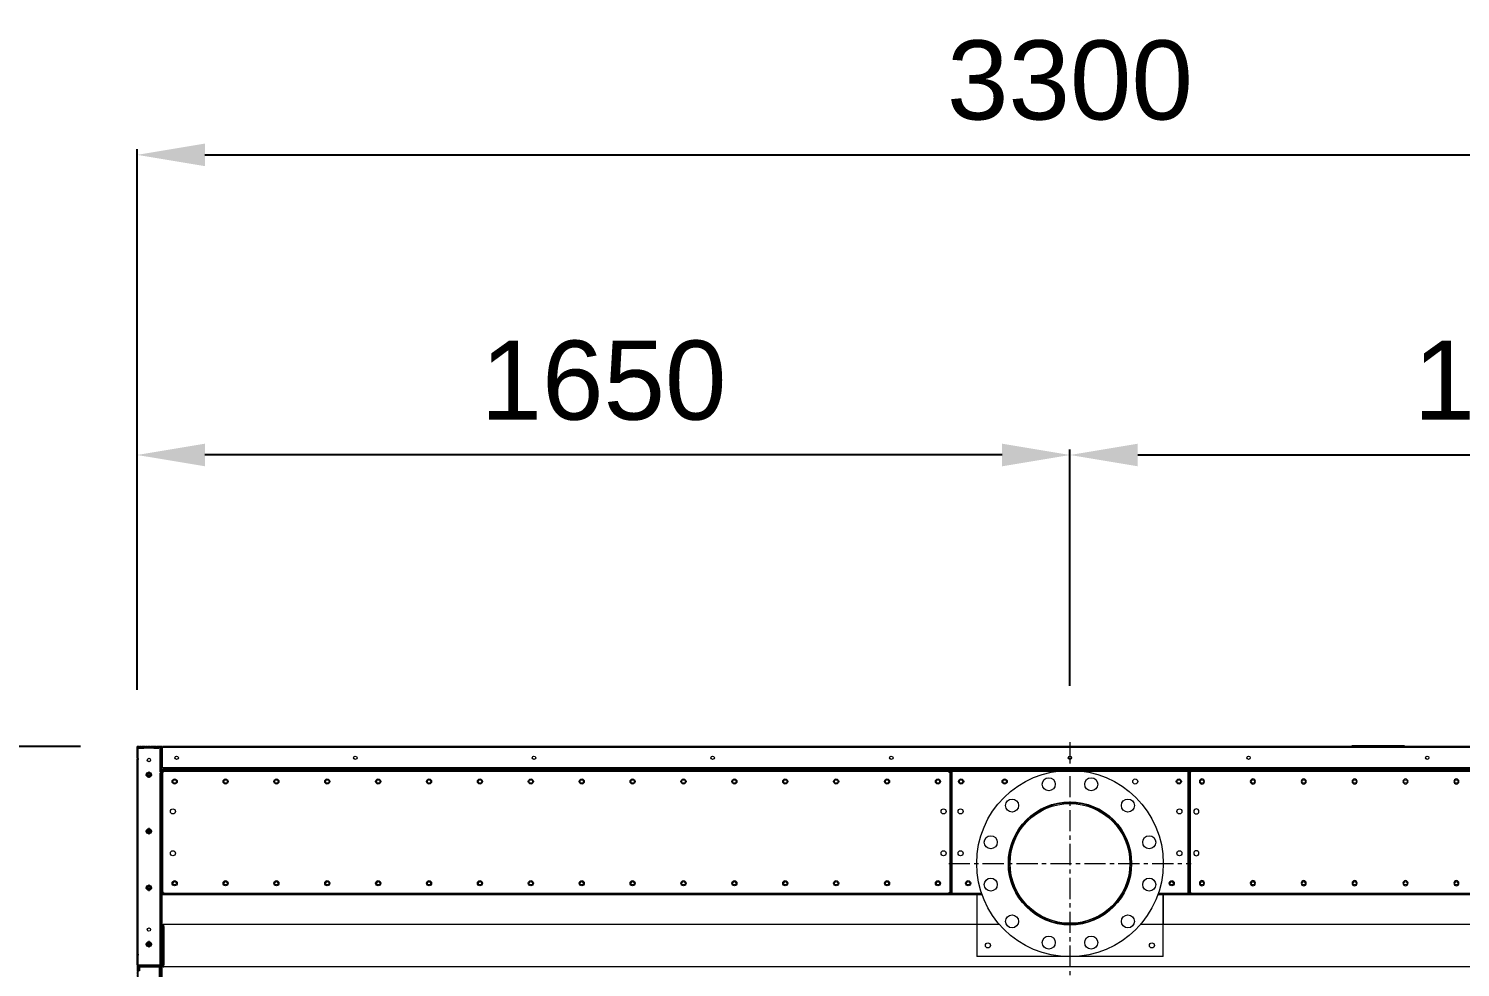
# Model space of a CAD drawing. Header units: millimetres. Extents: x -17070 to 37126, y -291348 to 36053.
# Drawn here: x 10511 to 13043, y 25649 to 27310 of the extents above; entities that cross this region are included whole.
import ezdxf

# ---------------------------------------------------------------- set-up
doc = ezdxf.new("R2010")
doc.units = ezdxf.units.MM
for name, pattern in [('CENTER', [2, 1.25, -0.25, 0.25, -0.25]), ('HIDDEN', [0.375, 0.25, -0.125]), ('HIDDENX2', [0.75, 0.5, -0.25])]:
    doc.linetypes.add(name, pattern=pattern)
doc.layers.add('center', color=1, linetype='CENTER')
doc.layers.add('HIDD', color=2, linetype='HIDDENX2')
doc.styles.get("Standard").update_dxf_attribs({"font": 'arial.ttf'})
doc.dimstyles.new('1.40', dxfattribs={"dimscale": 20, "dimtxt": 1.5, "dimasz": 1, "dimexe": 0.5, "dimexo": 0.5, "dimgap": 0.5, "dimtad": 1, "dimdec": 0, "dimzin": 0, "dimdsep": 46, "dimtxsty": 'Standard', "dimcen": 0, "dimclrd": 2, "dimclre": 2, "dimclrt": 3, "dimadec": 0, "dimazin": 0, "dimtfac": 1, "dimtdec": 0, "dimtmove": 0, "dimatfit": 0, "dimfxl": 1, "dimtolj": 1, "dimtzin": 0, "dimlwd": -1, "dimlwe": -1, "dimarcsym": 0})

# ---------------------------------------------------------------- blocks, each defined once
blk = doc.blocks.new('*D830')
at = {"color": 2, "transparency": 16777216}
for p, q in [((10703, 26140.1), (10703, 26565.9)), ((12353, 26147.6), (12353, 26565.9)), ((12233, 26555.9), (10823, 26555.9))]:
    blk.add_line(p, q, dxfattribs=at)
for points in [[(10823, 26575.9), (10823, 26535.9), (10703, 26555.9)], [(12233, 26575.9), (12233, 26535.9), (12353, 26555.9)]]:
    blk.add_solid(points, dxfattribs=at)
at = {"layer": 'Defpoints', "color": 0, "transparency": 16777216}
for p in [(10703, 26555.9), (10703, 26040.1), (12353, 26047.6)]:
    blk.add_point(p, dxfattribs=at)
at = {"color": 3, "lineweight": 5, "transparency": 16777216, "insert": (11528, 26687.4), "char_height": 140, "attachment_point": 5}
blk.add_mtext('\\A1;1650', dxfattribs=at)
blk = doc.blocks.new('*D831')
at = {"color": 2, "transparency": 16777216}
for p, q in [((12353, 26147.6), (12353, 26565.9)), ((14003, 26140.1), (14003, 26565.9)), ((12473, 26555.9), (13883, 26555.9))]:
    blk.add_line(p, q, dxfattribs=at)
for points in [[(12473, 26575.9), (12473, 26535.9), (12353, 26555.9)], [(13883, 26575.9), (13883, 26535.9), (14003, 26555.9)]]:
    blk.add_solid(points, dxfattribs=at)
at = {"layer": 'Defpoints', "color": 0, "transparency": 16777216}
for p in [(14003, 26555.9), (12353, 26047.6), (14003, 26040.1)]:
    blk.add_point(p, dxfattribs=at)
at = {"color": 3, "lineweight": 5, "transparency": 16777216, "insert": (13178, 26687.4), "char_height": 140, "attachment_point": 5}
blk.add_mtext('\\A1;1650', dxfattribs=at)
blk = doc.blocks.new('*D832')
at = {"color": 2, "transparency": 16777216}
for p, q in [((10703, 26140.1), (10703, 27097)), ((14003, 26140.1), (14003, 27097)), ((10823, 27087), (13883, 27087))]:
    blk.add_line(p, q, dxfattribs=at)
for points in [[(10823, 27107), (10823, 27067), (10703, 27087)], [(13883, 27107), (13883, 27067), (14003, 27087)]]:
    blk.add_solid(points, dxfattribs=at)
at = {"layer": 'Defpoints', "color": 0, "transparency": 16777216}
for p in [(14003, 27087), (10703, 26040.1), (14003, 26040.1)]:
    blk.add_point(p, dxfattribs=at)
at = {"color": 3, "lineweight": 5, "transparency": 16777216, "insert": (12353, 27218.6), "char_height": 140, "attachment_point": 5}
blk.add_mtext('\\A1;3300', dxfattribs=at)
blk = doc.blocks.new('*D833')
at = {"color": 2, "transparency": 16777216}
for p, q in [((10603, 26040.1), (9759.4, 26040.1)), ((9769.4, 25920.1), (9769.4, 22960.1)), ((10603, 22840.1), (9759.4, 22840.1))]:
    blk.add_line(p, q, dxfattribs=at)
for points in [[(9749.4, 25920.1), (9789.4, 25920.1), (9769.4, 26040.1)], [(9749.4, 22960.1), (9789.4, 22960.1), (9769.4, 22840.1)]]:
    blk.add_solid(points, dxfattribs=at)
at = {"layer": 'Defpoints', "color": 0, "transparency": 16777216}
for p in [(10703, 26040.1), (9769.4, 22840.1), (10703, 22840.1)]:
    blk.add_point(p, dxfattribs=at)
at = {"color": 3, "lineweight": 5, "transparency": 16777216, "insert": (9637.9, 24440.1), "char_height": 140, "attachment_point": 5, "rotation": 90}
blk.add_mtext('\\A1;3200', dxfattribs=at)
blk = doc.blocks.new('A$C35F72EF5')
at = {"color": 7, "lineweight": 15}
for p, q in [((0, 3.5), (0, 216.5)), ((2, 216.5), (0, 216.5)), ((3.5, 216.5), (2, 216.5)), ((2, 3.5), (2, 216.5)), ((3.5, 220), (1392.5, 220)), ((3.5, 220), (3.5, 218)), ((3.5, 216.5), (3.5, 218)), ((3.5, 218), (1392.5, 218)), ((1392.5, 218), (1392.5, 220)), ((1392.5, 216.5), (1392.5, 218)), ((1392.5, 216.5), (1394, 216.5)), ((1394, 216.5), (1394, 3.5)), ((1396, 216.5), (1394, 216.5)), ((1396, 216.5), (1396, 3.5)), ((0, 3.5), (2, 3.5)), ((3.5, 3.5), (2, 3.5)), ((3.5, 3.5), (3.5, 2)), ((1392.5, 2), (3.5, 2)), ((3.5, 2), (3.5, 0)), ((1392.5, 3.5), (1394, 3.5)), ((1392.5, 3.5), (1392.5, 2)), ((1392.5, 0), (1392.5, 2)), ((1394, 3.5), (1396, 3.5)), ((1392.5, 0), (3.5, 0))]:
    blk.add_line(p, q, dxfattribs=at)
for centre in [(23, 200), (113, 200), (203, 200), (293, 200), (383, 200), (473, 200), (563, 200), (653, 200), (743, 200), (743, 200), (833, 200), (923, 200), (1013, 200), (1103, 200), (1193, 200), (1283, 200), (1373, 200), (20, 147), (1383, 147), (20, 73), (1383, 73), (23, 20), (113, 20), (203, 20), (293, 20), (383, 20), (473, 20), (563, 20), (653, 20), (743, 20), (743, 20), (833, 20), (923, 20), (1013, 20), (1103, 20), (1193, 20), (1283, 20), (1373, 20)]:
    blk.add_circle(centre, 4.5, dxfattribs=at)
blk = doc.blocks.new('A$C4CFF21FF')
at = {"color": 7, "lineweight": 13}
for centre, radius in [((165, 165), 165), ((127.5, 305.1), 11.5), ((202.5, 305.1), 11.5), ((62.5, 267.5), 11.5), ((267.5, 267.5), 11.5), ((165, 165), 108), ((165, 165), 108), ((165, 165), 106), ((24.9, 202.5), 11.5), ((305.1, 202.5), 11.5), ((24.9, 127.5), 11.5), ((305.1, 127.5), 11.5), ((62.5, 62.5), 11.5), ((267.5, 62.5), 11.5), ((127.5, 24.9), 11.5), ((202.5, 24.9), 11.5)]:
    blk.add_circle(centre, radius, dxfattribs=at)
blk = doc.blocks.new('435')
for p, q in [((-131382, 21088.8), (-131342, 21088.8)), ((-131382, 21088.8), (-131382, 21078.8)), ((-131380, 21078.8), (-131382, 21078.8)), ((-131380, 21086.8), (-131344, 21086.8)), ((-131380, 21086.8), (-131380, 21078.8)), ((-131344, 21086.8), (-131344, 21040.8)), ((-131342, 21088.8), (-131342, 21038.8)), ((-131342, 21088.8), (-131342, 21038.8)), ((-131382, 21038.8), (-131382, 21050.8)), ((-131382, 21050.8), (-131380, 21050.8)), ((-131380, 21040.8), (-131380, 21050.8)), ((-131342, 21038.8), (-131382, 21038.8)), ((-131344, 21040.8), (-131380, 21040.8))]:
    blk.add_line(p, q)
blk = doc.blocks.new('3')
at = {"color": 7, "lineweight": 20, "ltscale": 0.280701}
for p, q in [((10703, 26020.1), (10703, 26040.1)), ((10703, 26040.1), (10706.4, 26040.1)), ((10703, 26038.5), (10703.5, 26038.5)), ((10703, 26037), (10703, 26037)), ((10705, 26018.1), (10705, 26037.2)), ((10741.6, 26037.2), (10705, 26037.2)), ((10705.1, 26037.2), (10715, 26037.2)), ((10706.4, 26040.1), (10741.6, 26040.1)), ((10744, 26038.1), (10706.4, 26038.1)), ((10715, 26037.2), (10715, 26038.1)), ((10715, 26038.1), (10715, 26038.1)), ((10724, 26037.2), (10724, 26037.3)), ((10733, 26037.2), (10733, 26038.1)), ((10733, 26038.1), (10733, 26038.1)), ((10733, 26037.2), (10741.6, 26037.2)), ((10741.6, 26040.1), (10741.9, 26040.1)), ((10741.6, 26037.2), (10741.6, 26038.1)), ((10741.9, 26040.1), (10741.9, 26040.1)), ((10744.3, 26038.8), (10743.4, 26038.1)), ((10745, 26037), (10745, 26036.8)), ((10745, 26037), (10745, 26037)), ((10745, 25653.5), (10745, 26036.7)), ((10746.5, 26036.7), (10748.2, 26036.7)), ((10746.5, 26036.7), (10746.5, 26002.1)), ((10747.5, 26039.1), (10748.2, 26038.4)), ((10748.2, 26003.5), (10748.2, 26039.4)), ((13956.1, 26040.1), (10749.9, 26040.1)), ((10749.9, 26040.1), (10749.9, 26040.1)), ((10703, 26020.1), (10705, 26020.1)), ((10703, 26020.1), (10703, 26018.1)), ((10703, 25672.1), (10703, 26018.1)), ((10703, 26018.1), (10706.4, 26018.1)), ((10703, 26018.1), (10703, 25922.5)), ((10718.1, 25990.1), (10729.8, 25990.1)), ((10724, 25996), (10724, 25984.3)), ((13957.8, 26000.1), (10748.2, 26000.1)), ((10703, 25922.5), (10703, 25902.6)), ((10703, 25902.8), (10703, 25672.1)), ((10718.1, 25890.1), (10729.8, 25890.1)), ((10724, 25896), (10724, 25884.3)), ((10718.1, 25790.1), (10729.8, 25790.1)), ((10724, 25796), (10724, 25784.3)), ((10746.6, 25778.1), (10746.6, 25724.8)), ((10746.9, 25648), (10746.9, 25778.1)), ((12518, 25778.1), (12518, 25725.1)), ((10745, 25724.6), (10745.3, 25725.1)), ((10745, 25715.7), (10745.3, 25715.1)), ((10745.3, 25715.1), (10745.3, 25725.1)), ((10746, 25723.6), (10745.3, 25725.1)), ((10746, 25716.6), (10745.3, 25715.1)), ((10746, 25723.6), (10746.8, 25725.1)), ((10746, 25723.6), (10746, 25716.6)), ((10746, 25716.6), (10746.8, 25715.1)), ((10746.6, 25715.5), (10746.6, 25678.8)), ((10746.8, 25715.1), (10746.8, 25725.1)), ((10746.9, 25724.8), (10746.8, 25725.1)), ((10746.9, 25715.4), (10746.8, 25715.1)), ((10747, 25721.7), (10747, 25653.6)), ((10749, 25721.7), (10749, 25653.6)), ((10750.5, 25725.1), (10750.4, 25725.1)), ((10750.5, 25723.1), (10750.4, 25723.1)), ((12228.2, 25725.1), (10750.5, 25725.1)), ((10750.5, 25721.7), (10750.5, 25725.1)), ((10750.5, 25721.7), (10750.5, 25653.6)), ((13955.5, 25725.1), (12477.7, 25725.1)), ((10718.1, 25690.1), (10729.8, 25690.1)), ((10724, 25696), (10724, 25684.3)), ((10745, 25678.6), (10745.3, 25679.1)), ((10745.3, 25679.1), (10745.3, 25669.1)), ((10746, 25677.6), (10745.3, 25679.1)), ((10746, 25677.6), (10746.8, 25679.1)), ((10746, 25670.6), (10746, 25677.6)), ((10746.8, 25679.1), (10746.8, 25669.1)), ((10746.9, 25678.8), (10746.8, 25679.1)), ((10703, 25672.1), (10706.4, 25672.1)), ((10703, 25653.5), (10703, 25672.1)), ((10703, 25670.1), (10705, 25670.1)), ((10703, 25653.5), (10703, 25645.6)), ((10705, 25672.1), (10706.4, 25672.1)), ((10705, 25653), (10705, 25672.1)), ((10705, 25653), (10741.6, 25653)), ((10744, 25652.1), (10706.4, 25652.1)), ((10741.6, 25653), (10741.6, 25652.1)), ((10744.3, 25651.5), (10743.4, 25652.1)), ((10745, 25669.7), (10745.3, 25669.1)), ((10745, 25653.5), (10745, 25645.4)), ((10746, 25670.6), (10745.3, 25669.1)), ((10746, 25670.6), (10746.8, 25669.1)), ((10746.6, 25669.5), (10746.6, 23220.1)), ((10746.9, 25669.4), (10746.8, 25669.1)), ((10747, 25653.6), (10747, 25653.5)), ((10749, 25653.5), (10747, 25653.5)), ((10749, 25653.6), (10749, 25653.5)), ((10750.4, 25652.1), (10750.5, 25652.1)), ((10750.5, 25650.1), (10750.5, 25653.6)), ((10706.4, 25650.1), (10741.6, 25650.1)), ((10750.4, 25650.1), (10750.5, 25650.1)), ((13955.5, 25650.1), (10750.5, 25650.1))]:
    blk.add_line(p, q, dxfattribs=at)
at = {"color": 7, "lineweight": 20, "ltscale": 0.024908}
for p, q in [((11751.8, 26040.1), (11751.8, 26041.1)), ((12851.8, 26040.1), (12851.8, 26041.1))]:
    blk.add_line(p, q, dxfattribs=at)
at = {"color": 7, "lineweight": 20}
for p, q in [((12944.8, 26041.1), (12851.8, 26041.1)), ((13959.5, 25998.1), (10746.5, 25998.1)), ((10746.5, 25778.1), (10746.5, 25998.1)), ((10746.5, 25996.1), (13959.5, 25996.1)), ((10746.5, 25781.6), (10746.5, 25994.6)), ((10750, 25996.1), (12139, 25996.1)), ((12144.5, 25998.1), (12561.5, 25998.1)), ((12144.5, 25778.1), (12144.5, 25998.1)), ((12561.5, 25998.1), (12561.5, 25778.1)), ((12196.7, 25780.1), (10746.5, 25780.1)), ((12139, 25780.1), (10750, 25780.1)), ((13959.5, 25780.1), (12509.2, 25780.1)), ((10746.5, 25778.1), (12197.4, 25778.1)), ((12139, 25778.1), (10750, 25778.1)), ((12188, 25778.1), (12144.5, 25778.1)), ((12188, 25778.1), (12188, 25668.1)), ((12508.5, 25778.1), (13959.5, 25778.1)), ((12518, 25668.1), (12518, 25778.1)), ((12561.5, 25778.1), (12518, 25778.1)), ((12518, 25668.1), (12188, 25668.1))]:
    blk.add_line(p, q, dxfattribs=at)
at = {"color": 7, "lineweight": 20, "ltscale": 0.024987}
blk.add_line((12944.8, 26041.1), (12944.8, 26040.1), dxfattribs=at)
at = {"color": 7, "lineweight": 20}
for centre, radius in [((10724, 26016.1), 3), ((10773, 26020.1), 3), ((11089, 26020.1), 3), ((11405, 26020.1), 3), ((11721, 26020.1), 3), ((12037, 26020.1), 3), ((12353, 26020.1), 3), ((12669, 26020.1), 3), ((12985, 26020.1), 3), ((10769.5, 25978.1), 3), ((10859.5, 25978.1), 3), ((10949.5, 25978.1), 3), ((11039.5, 25978.1), 3), ((11129.5, 25978.1), 3), ((11219.5, 25978.1), 3), ((11309.5, 25978.1), 3), ((11399.5, 25978.1), 3), ((11489.5, 25978.1), 4.5), ((11489.5, 25978.1), 3), ((11579.5, 25978.1), 3), ((11669.5, 25978.1), 3), ((11759.5, 25978.1), 3), ((11849.5, 25978.1), 3), ((11939.5, 25978.1), 3), ((12029.5, 25978.1), 3), ((12119.5, 25978.1), 3), ((12160.5, 25978.1), 4.5), ((12160.5, 25978.1), 3), ((12237.5, 25978.1), 4.5), ((12237.5, 25978.1), 3), ((12468.5, 25978.1), 4.5), ((12545.5, 25978.1), 4.5), ((12545.5, 25978.1), 3), ((12586.5, 25978.1), 3), ((12676.5, 25978.1), 3), ((12766.5, 25978.1), 3), ((12856.5, 25978.1), 3), ((12946.5, 25978.1), 3), ((13036.5, 25978.1), 3), ((12353, 25833.1), 108), ((12159.5, 25925.1), 4.5), ((12546.5, 25925.1), 4.5), ((12159.5, 25851.1), 4.5), ((12546.5, 25851.1), 4.5), ((10769.5, 25798.1), 3), ((10859.5, 25798.1), 3), ((10949.5, 25798.1), 3), ((11039.5, 25798.1), 3), ((11129.5, 25798.1), 3), ((11219.5, 25798.1), 3), ((11309.5, 25798.1), 3), ((11399.5, 25798.1), 3), ((11489.5, 25798.1), 3), ((11579.5, 25798.1), 3), ((11669.5, 25798.1), 3), ((11759.5, 25798.1), 3), ((11849.5, 25798.1), 3), ((11939.5, 25798.1), 3), ((12029.5, 25798.1), 3), ((12119.5, 25798.1), 3), ((12173, 25798.1), 4.5), ((12173, 25798.1), 3), ((12533, 25798.1), 4.5), ((12533, 25798.1), 3), ((12586.5, 25798.1), 3), ((12676.5, 25798.1), 3), ((12766.5, 25798.1), 3), ((12856.5, 25798.1), 3), ((12946.5, 25798.1), 3), ((13036.5, 25798.1), 3), ((10724, 25716.1), 3), ((12208, 25688.1), 4.5), ((12498, 25688.1), 4.5)]:
    blk.add_circle(centre, radius, dxfattribs=at)
at = {"color": 7, "lineweight": 20, "ltscale": 0.280701}
for centre, radius in [((10724, 25990.1), 4.5), ((10724, 25990.1), 3), ((12353, 25833.1), 165), ((12353, 25833.1), 109), ((12353, 25833.1), 108), ((12353, 25833.1), 106), ((10724, 25890.1), 4.5), ((10724, 25890.1), 3), ((10724, 25790.1), 4.5), ((10724, 25790.1), 3), ((10724, 25690.1), 4.5), ((10724, 25690.1), 3)]:
    blk.add_circle(centre, radius, dxfattribs=at)
for centre, radius, start, end in [((10706.4, 26036.7), 3.4, 90, 180), ((10706.4, 26036.7), 1.4, 90, 159.0752), ((10741.6, 26036.7), 3.4, 360, 90), ((10741.9, 26037), 3.1, 0, 90), ((10749.9, 26036.7), 3.4, 90, 180), ((10750.1, 26037), 3.1, 90, 90.8372), ((10724, 25995.1), 3, 236.4427, 303.5573), ((10750.4, 25721.7), 3.4, 90, 180), ((10750.4, 25721.7), 1.4, 90, 180), ((10706.4, 25653.5), 3.4, 180, 270), ((10706.4, 25653.5), 1.4, 200.9249, 270), ((10741.6, 25653.5), 3.4, 270, 0), ((10750.4, 25653.5), 3.4, 180, 270), ((10750.4, 25653.5), 1.4, 180, 270)]:
    blk.add_arc(centre, radius, start, end, dxfattribs=at)
for points, knots in [([(10724, 26037.3), (10723.4, 26037.5), (10722.8, 26037.7), (10722.2, 26037.8), (10721, 26038.1), (10719.8, 26038.1), (10719.1, 26038.1), (10717.9, 26038.1), (10716.7, 26037.8), (10716.1, 26037.7), (10715.6, 26037.5), (10715, 26037.3)], [0, 0, 0, 0, 0, 0, 4.592193, 4.592193, 4.592193, 10.412639, 10.412639, 10.412639, 14.943258, 14.943258, 14.943258, 14.943258, 14.943258, 14.943258]), ([(10728.3, 26038.1), (10727.7, 26038.1), (10727, 26038.1), (10726.3, 26038), (10725.5, 26037.8), (10724.6, 26037.5), (10724.4, 26037.4), (10724.2, 26037.4), (10724, 26037.3)], [0, 0, 0, 0, 0, 0, 5.621704, 5.621704, 5.621704, 7.172461, 7.172461, 7.172461, 7.172461, 7.172461, 7.172461]), ([(10728.3, 26038.1), (10728.8, 26038.1), (10729.3, 26038.1), (10729.8, 26038.1), (10730.7, 26037.9), (10731.7, 26037.7), (10732.1, 26037.6), (10732.5, 26037.5), (10733, 26037.3)], [0, 0, 0, 0, 0, 0, 4.374667, 4.374667, 4.374667, 7.771894, 7.771894, 7.771894, 7.771894, 7.771894, 7.771894]), ([(10744, 26038.1), (10744.3, 26037.9), (10744.6, 26037.6), (10744.8, 26037.4), (10744.9, 26037.1), (10745, 26036.8), (10745, 26036.8), (10745, 26036.8), (10745, 26036.7)], [0, 0, 0, 0, 0, 0, 4.644554, 4.644554, 4.644554, 5.125492, 5.125492, 5.125492, 5.125492, 5.125492, 5.125492]), ([(10744, 25652.1), (10744.3, 25652.4), (10744.6, 25652.6), (10744.8, 25652.9), (10744.9, 25653.2), (10745, 25653.5), (10745, 25653.5), (10745, 25653.5), (10745, 25653.5)], [0, 0, 0, 0, 0, 0, 4.644554, 4.644554, 4.644554, 5.125492, 5.125492, 5.125492, 5.125492, 5.125492, 5.125492])]:
    blk.add_open_spline(points, degree=5, knots=knots, dxfattribs=at)
blk.add_open_spline([(10749.9, 26040.1), (10749.5, 26040.1), (10749.2, 26040.1), (10748.9, 26039.9), (10748.5, 26039.7), (10748.2, 26039.4)], degree=5, dxfattribs=at)
at = {"layer": 'center', "lineweight": 20}
for p, q in [((14003, 26040.1), (10703, 26040.1)), ((10703, 26040.1), (10703, 22840.1)), ((10745, 26040.1), (10745, 23400.3)), ((13961, 26000.1), (10745, 26000.1))]:
    blk.add_line(p, q, dxfattribs=at)
at = {"layer": 'center', "lineweight": 20, "ltscale": 30}
for p, q in [((12353, 26047.6), (12353, 25618.6)), ((12138.5, 25833.1), (12567.5, 25833.1))]:
    blk.add_line(p, q, dxfattribs=at)
at = {"layer": 'HIDD', "linetype": 'HIDDEN', "lineweight": 20}
for p, q in [((10743, 26038.1), (10705, 26038.1)), ((10705, 23402.3), (10705, 26038.1)), ((10743, 26038.1), (10743, 25994.6)), ((13959, 26038.1), (10745, 26038.1)), ((10747, 26038.1), (10747, 26002.1)), ((13961, 26002.1), (10745, 26002.1))]:
    blk.add_line(p, q, dxfattribs=at)
for points in [[(10743, 25992.6), (10743, 23402.3), (10705, 23402.3)], [(10705, 25651.1), (10743, 25651.1)]]:
    blk.add_lwpolyline(points, dxfattribs=at)
at = {"lineweight": 20}
for name, p in [('A$C35F72EF5', (10746.5, 25778.1)), ('A$C4CFF21FF', (12188, 25668.1)), ('435', (142086.9, 4564.3))]:
    blk.add_blockref(name, p, dxfattribs=at)
at = {"lineweight": 20, "xscale": -1}
blk.add_blockref('A$C35F72EF5', (13959.5, 25778.1), dxfattribs=at)

msp = doc.modelspace()

# ---------------------------------------------------------------- block references
msp.add_blockref('3', (0, 0))

# ---------------------------------------------------------------- dimensions: what is measured, and where the dimension line sits
at = {"lineweight": 5}
for base, p1, p2, picture, middle in [((14003, 27087), (10703, 26040.1), (14003, 26040.1), '*D832', (12353, 27218.6)), ((10703, 26555.9), (12353, 26047.6), (10703, 26040.1), '*D830', (11528, 26687.4)), ((14003, 26555.9), (12353, 26047.6), (14003, 26040.1), '*D831', (13178, 26687.4))]:
    dim = msp.add_linear_dim(base=base, p1=p1, p2=p2, dimstyle='1.40', override={"dimtxt": 7, "dimasz": 6, "dimexo": 5, "dimgap": 3}, dxfattribs=at)
    dim.commit()
    dim.dimension.update_dxf_attribs({"geometry": picture, "text_midpoint": middle})
dim = msp.add_linear_dim(base=(9769.4, 22840.1), p1=(10703, 26040.1), p2=(10703, 22840.1), angle=90, dimstyle='1.40', override={"dimtxt": 7, "dimasz": 6, "dimexo": 5, "dimgap": 3}, dxfattribs=at)
dim.commit()
dim.dimension.update_dxf_attribs({"geometry": '*D833', "text_midpoint": (9637.9, 24440.1)})

doc.saveas('drawing.dxf')
